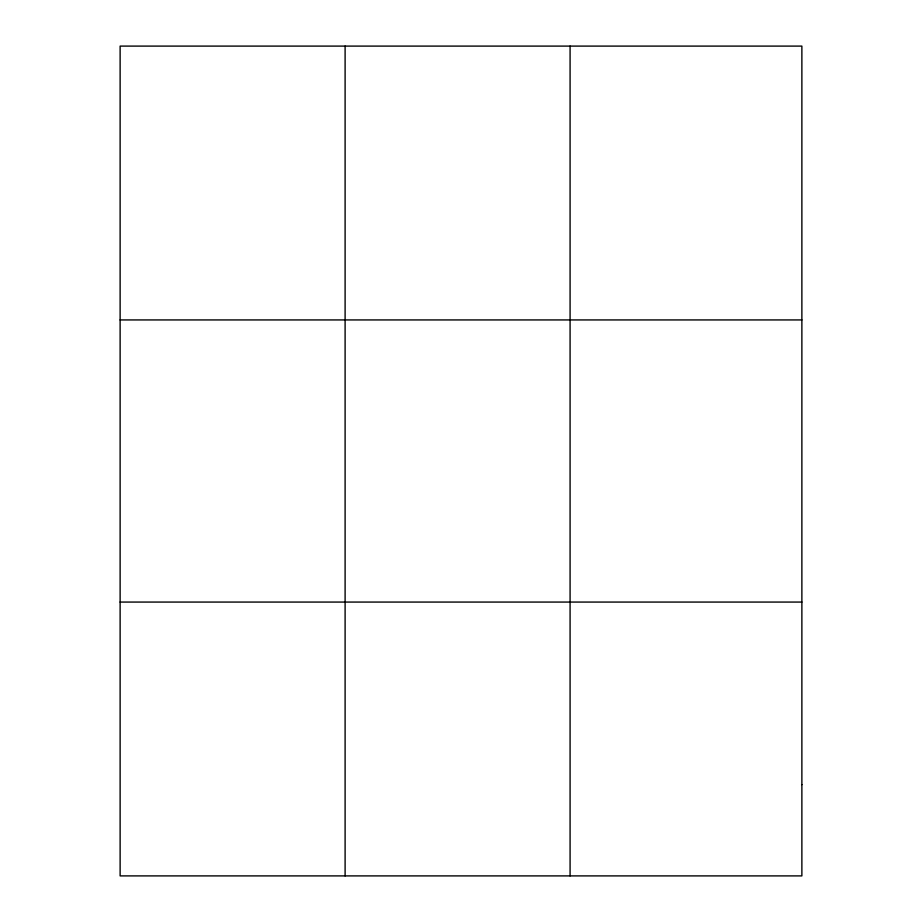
<?xml version="1.0" encoding="UTF-8"?>
<svg xmlns="http://www.w3.org/2000/svg" width="922" height="922" viewBox="0 0 922 922"><rect width="100%" height="100%" fill="white"/><g stroke="black" fill="none" stroke-linecap="round" stroke-linejoin="round"><path stroke-width="1.38" d="M345.105 875.9L345.105 46.1M570.084 875.9L570.084 46.1M120.125 319.934L801.875 319.934M120.125 602.066L801.875 602.066M801.875 784.622L801.875 875.9L120.125 875.9L120.125 46.1L801.875 46.1L801.875 784.622"/></g></svg>
